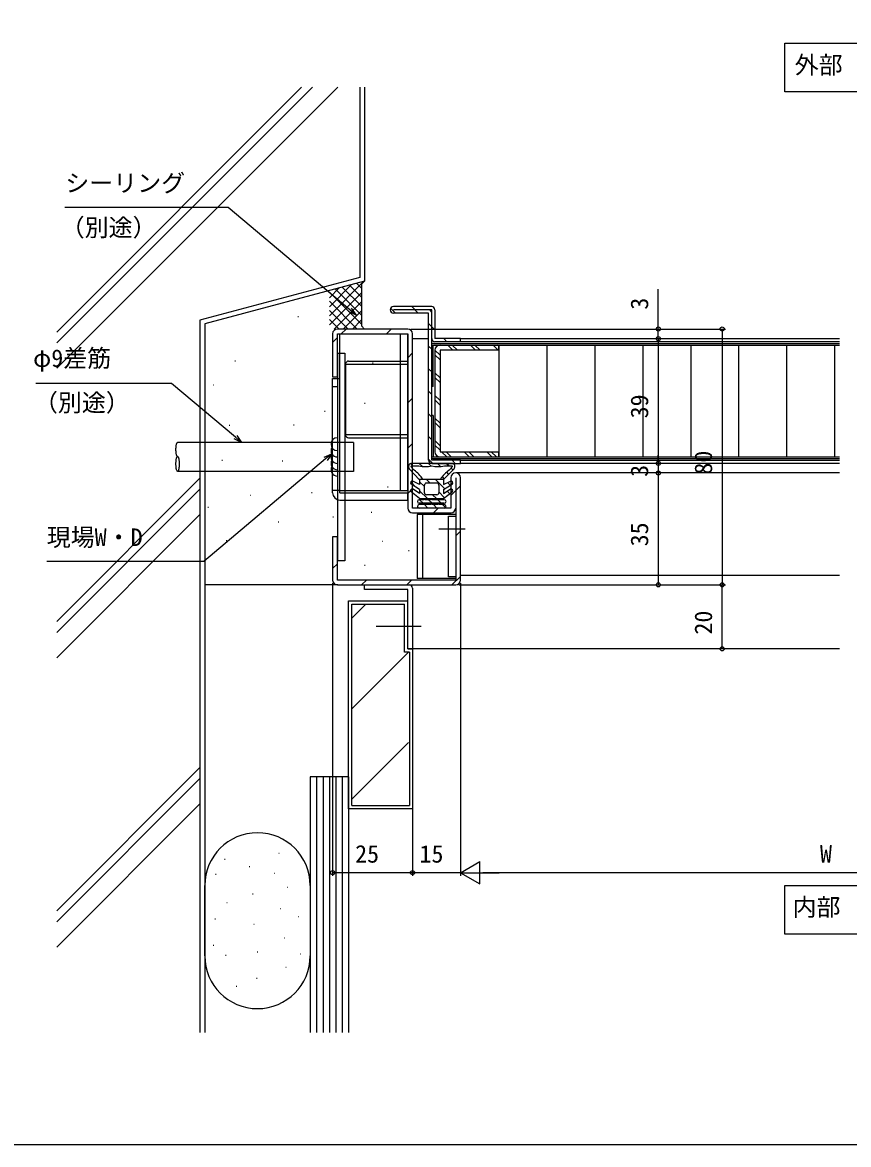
# Model space of a CAD drawing. Units: millimetres, scale not verified. Extents: x -438 to 438, y -339 to 336.
# Drawn here: x -113.7 to 144.7, y -338.9 to 12 of the extents above; entities that cross this region are included whole.
import ezdxf
from ezdxf.enums import TextEntityAlignment as Align

# ---------------------------------------------------------------- set-up
doc = ezdxf.new("R2010")
doc.units = ezdxf.units.MM
doc.header["$LTSCALE"] = 2
for name, color, linetype in [('0-1_USER1', 3, 'Continuous'), ('0-2_YKK_11', 7, 'Continuous'), ('0-3_YKK_12', 2, 'Continuous'), ('0-4_YKK_13', 4, 'Continuous'), ('0-6_YKK_D', 6, 'Continuous'), ('0-7_YKK_ZWAK', 7, 'Continuous'), ('0-8_YSS_K', 3, 'Continuous'), ('0-9_YSS_KE', 3, 'Continuous')]:
    doc.layers.add(name, color=color, linetype=linetype)
doc.styles.add('ＭＳ ゴシック', font='')
doc.styles.get('ＭＳ ゴシック').set_extended_font_data('MS Gothic')

msp = doc.modelspace()

# ---------------------------------------------------------------- linework, layer by layer
at = {"layer": '0-1_USER1'}
for points in [[(124.684, 5.462), (150.963, 5.462), (150.963, -9.731), (124.684, -9.731)], [(124.684, -257.878), (150.963, -257.878), (150.963, -273.07), (124.684, -273.07)]]:
    msp.add_lwpolyline(points, close=True, dxfattribs=at)
at = {"layer": '0-2_YKK_11'}
for p, q in [((6.783, -83.897), (-15.217, -83.897)), ((-12.521, -83.897), (-14.021, -85.397)), ((1.621, -83.897), (0.121, -85.397)), ((-15.217, -86.594), (-16.717, -88.094)), ((6.783, -85.397), (6.783, -139.897)), ((8.283, -91.378), (6.783, -92.878)), ((8.283, -105.52), (6.783, -107.02)), ((8.283, -119.662), (6.783, -121.162)), ((23.283, -132.947), (20.283, -135.947)), ((23.283, -162.397), (23.283, -130.397)), ((8.283, -133.804), (6.783, -135.304)), ((16.332, -139.897), (14.832, -141.397)), ((8.283, -141.397), (20.37, -141.397)), ((23.283, -147.089), (21.783, -148.589)), ((-15.217, -157.304), (-16.717, -158.804)), ((23.283, -161.231), (20.616, -163.897)), ((-15.217, -163.897), (21.783, -163.897)), ((-6.168, -162.397), (-7.668, -163.897)), ((7.974, -162.397), (6.474, -163.897))]:
    msp.add_line(p, q, dxfattribs=at)
for points in [[(-16.717, -85.397), (-16.717, -98.897), (-15.217, -98.897), (-15.217, -85.397), (6.783, -85.397)], [(20.283, -130.397), (20.283, -139.897), (8.283, -139.897), (8.283, -85.397)], [(21.783, -130.397), (21.783, -162.397), (-15.217, -162.397), (-15.217, -148.897), (-16.717, -148.897), (-16.717, -162.397)]]:
    msp.add_lwpolyline(points, dxfattribs=at)
for centre, start, end in [((-15.217, -85.397), 90, 180), ((6.783, -85.397), 0, 90), ((21.783, -130.397), 0, 180), ((8.283, -139.897), 180, 270), ((20.283, -139.897), 270, 0), ((-15.217, -162.397), 180, 270), ((21.783, -162.397), 270, 0)]:
    msp.add_arc(centre, 1.5, start, end, dxfattribs=at)
at = {"layer": '0-3_YKK_12'}
for p, q in [((8.283, -86.898), (13.283, -86.898)), ((23.283, -86.898), (141.801, -86.898)), ((14.783, -101.897), (14.783, -88.897)), ((14.783, -88.897), (141.801, -88.897)), ((14.883, -88.397), (141.801, -88.397)), ((141.801, -87.89), (23.283, -87.897)), ((35.283, -88.897), (35.283, -123.897)), ((50.283, -88.897), (50.283, -123.897)), ((65.283, -88.897), (65.283, -123.897)), ((80.283, -88.897), (80.283, -123.897)), ((95.283, -88.897), (95.283, -123.897)), ((110.283, -88.897), (110.283, -123.897)), ((125.283, -88.897), (125.283, -123.897)), ((140.283, -88.897), (140.283, -123.897)), ((14.783, -101.897), (14.283, -101.897)), ((14.783, -110.897), (14.283, -110.897)), ((14.783, -110.897), (14.783, -123.897)), ((14.783, -123.897), (141.801, -123.897)), ((14.883, -124.397), (141.801, -124.397)), ((23.283, -124.897), (141.801, -124.897)), ((141.801, -125.897), (23.283, -125.897)), ((141.801, -128.897), (21.783, -128.897)), ((16.483, -146.397), (24.783, -146.397)), ((23.283, -160.897), (141.801, -160.897)), ((10.996, -176.897), (-3.085, -176.897)), ((141.801, -183.897), (8.283, -183.897))]:
    msp.add_line(p, q, dxfattribs=at)
for centre, start, end in [((14.883, -88.997), 90, 180), ((14.883, -123.797), 180, 270)]:
    msp.add_arc(centre, 0.6, start, end, dxfattribs=at)
at = {"layer": '0-4_YKK_13'}
for p, q in [((14.283, -76.897), (2.283, -76.897)), ((10.023, -78.897), (8.023, -76.897)), ((2.952, -78.897), (1.43, -77.375)), ((14.283, -77.897), (2.283, -77.897)), ((15.283, -77.897), (15.283, -86.897)), ((15.283, -84.157), (13.283, -82.157)), ((-14.417, -85.397), (6.783, -85.397)), ((-14.417, -99.397), (-14.417, -85.397)), ((4.483, -134.397), (4.483, -85.397)), ((6.783, -134.397), (6.783, -85.397)), ((19.023, -87.897), (18.023, -86.897)), ((14.283, -90.228), (13.283, -89.228)), ((23.283, -87.897), (15.283, -87.897)), ((15.283, -90.497), (15.283, -122.297)), ((16.883, -92.121), (15.283, -90.521)), ((16.883, -88.897), (35.283, -88.897)), ((20.916, -90.497), (19.316, -88.897)), ((22.33, -90.497), (20.73, -88.897)), ((27.987, -90.497), (26.387, -88.897)), ((29.401, -90.497), (27.801, -88.897)), ((35.058, -90.497), (33.458, -88.897)), ((35.283, -89.308), (34.872, -88.897)), ((35.283, -90.497), (35.283, -88.897)), ((-15.217, -91.397), (-15.217, -156.397)), ((-15.217, -91.397), (-12.917, -91.397)), ((-12.917, -91.397), (-12.917, -156.397)), ((-11.717, -93.923), (6.783, -93.923)), ((16.883, -93.535), (15.283, -91.935)), ((-12.717, -94.923), (6.783, -94.923)), ((-12.717, -94.923), (-12.717, -116.923)), ((14.283, -97.299), (13.283, -96.299)), ((16.883, -99.192), (15.283, -97.592)), ((-16.717, -99.397), (-14.417, -99.397)), ((-16.717, -135.097), (-16.717, -99.397)), ((-14.417, -134.397), (-14.417, -99.397)), ((16.883, -100.606), (15.283, -99.006)), ((-16.717, -101.897), (-15.117, -101.897)), ((14.283, -104.37), (13.283, -103.37)), ((16.883, -106.263), (15.283, -104.663)), ((16.883, -107.677), (15.283, -106.077)), ((14.283, -111.441), (13.283, -110.441)), ((16.883, -113.334), (15.283, -111.734)), ((16.883, -114.748), (15.283, -113.148)), ((-12.717, -116.923), (6.783, -116.923)), ((-11.717, -117.923), (6.783, -117.923)), ((14.283, -118.512), (13.283, -117.512)), ((16.883, -120.405), (15.283, -118.805)), ((-10.217, -119.397), (-65.217, -119.397)), ((-10.217, -119.397), (-10.217, -128.397)), ((16.883, -121.819), (15.283, -120.219)), ((16.883, -122.297), (35.283, -122.297)), ((18.961, -123.897), (17.361, -122.297)), ((20.375, -123.897), (18.775, -122.297)), ((26.032, -123.897), (24.432, -122.297)), ((27.446, -123.897), (25.846, -122.297)), ((33.103, -123.897), (31.503, -122.297)), ((34.517, -123.897), (32.917, -122.297)), ((35.283, -123.897), (35.283, -122.297)), ((7.643, -125.961), (8.379, -126.697)), ((20.548, -125.897), (7.993, -125.897)), ((10.408, -125.897), (11.367, -126.857)), ((13.236, -125.897), (14.074, -126.735)), ((14.597, -125.897), (13.283, -124.583)), ((14.283, -125.897), (23.283, -125.897)), ((16.064, -125.897), (17.035, -126.868)), ((16.883, -123.897), (35.283, -123.897)), ((18.893, -125.897), (19.693, -126.697)), ((21.668, -125.897), (20.668, -124.897)), ((-10.217, -128.397), (-65.217, -128.397)), ((7.267, -127.586), (10.511, -131.006)), ((8.758, -127.995), (7.848, -127.035)), ((7.993, -126.697), (10.271, -126.697)), ((21.271, -127.589), (18.011, -130.995)), ((18.271, -126.697), (20.548, -126.697)), ((18.872, -128.705), (19.552, -129.385)), ((19.762, -128.008), (20.693, -127.036)), ((20.369, -127.374), (20.935, -127.94)), ((7.724, -131.699), (9.258, -133.233)), ((10.511, -134.031), (7.892, -132.363)), ((10.511, -132.465), (8.368, -131.486)), ((10.511, -130.897), (10.511, -132.465)), ((10.511, -131.657), (12.011, -133.157)), ((12.579, -130.897), (13.779, -132.097)), ((15.911, -132.097), (12.611, -132.097)), ((15.408, -130.897), (18.335, -133.825)), ((16.511, -132.697), (16.511, -135.097)), ((17.505, -130.167), (18.169, -130.83)), ((18.011, -134.031), (20.629, -132.363)), ((19.241, -131.903), (20.063, -132.724)), ((-14.417, -134.397), (-16.717, -134.397)), ((-14.417, -134.397), (6.783, -134.397)), ((-14.417, -135.097), (-14.417, -134.397)), ((-14.417, -135.097), (6.783, -135.097)), ((6.783, -137.397), (6.783, -135.097)), ((7.662, -134.466), (8.605, -135.408)), ((10.511, -136.897), (7.838, -134.809)), ((10.511, -135.331), (8.429, -134.005)), ((10.511, -134.031), (10.511, -135.331)), ((10.511, -134.486), (12.922, -136.897)), ((15.911, -135.697), (12.611, -135.697)), ((14.551, -135.697), (15.751, -136.897)), ((16.511, -134.829), (18.33, -136.648)), ((19.129, -134.619), (19.918, -135.408)), ((-14.417, -137.397), (6.783, -137.397)), ((9.821, -139.453), (10.255, -139.887)), ((11.876, -137.297), (10.361, -137.297)), ((18.204, -138.397), (10.361, -138.397)), ((11.876, -138.797), (10.361, -138.797)), ((18.204, -139.897), (10.361, -139.897)), ((10.494, -137.297), (11.594, -138.397)), ((11.911, -136.897), (11.876, -137.297)), ((11.911, -138.397), (11.876, -138.797)), ((11.885, -138.689), (13.094, -139.897)), ((12.211, -136.897), (12.246, -137.297)), ((12.211, -138.397), (12.246, -138.797)), ((14.076, -137.297), (12.246, -137.297)), ((14.076, -138.797), (12.246, -138.797)), ((13.322, -137.297), (14.422, -138.397)), ((14.111, -136.897), (14.076, -137.297)), ((14.111, -138.397), (14.076, -138.797)), ((14.411, -136.897), (14.446, -137.297)), ((14.411, -138.397), (14.446, -138.797)), ((16.276, -137.297), (14.446, -137.297)), ((16.276, -138.797), (14.446, -138.797)), ((14.822, -138.797), (15.922, -139.897)), ((16.151, -137.297), (17.251, -138.397)), ((16.311, -136.897), (16.276, -137.297)), ((16.311, -138.397), (16.276, -138.797)), ((16.611, -136.897), (16.646, -137.297)), ((16.611, -138.397), (16.646, -138.797)), ((18.204, -137.297), (16.646, -137.297)), ((18.204, -138.797), (16.646, -138.797)), ((17.651, -138.797), (18.591, -139.738)), ((21.783, -141.856), (9.783, -141.856)), ((9.783, -141.856), (9.783, -161.856)), ((11.383, -141.856), (11.383, -161.856)), ((21.783, -141.856), (21.783, -161.856)), ((-12.917, -156.397), (-15.217, -156.397)), ((21.783, -161.856), (9.783, -161.856))]:
    msp.add_line(p, q, dxfattribs=at)
for points in [[(13.283, -124.897), (13.283, -78.897), (2.283, -78.897)], [(23.283, -125.897), (23.283, -124.897), (14.283, -124.897), (14.283, -77.897)], [(23.283, -87.897), (23.283, -86.897), (15.283, -86.897)], [(35.283, -90.497), (16.883, -90.497), (16.883, -122.297)], [(-65.217, -123.747), (-65.261, -123.739), (-65.304, -123.714), (-65.347, -123.673), (-65.388, -123.616), (-65.429, -123.543), (-65.467, -123.456), (-65.504, -123.354), (-65.539, -123.238), (-65.571, -123.11), (-65.6, -122.97), (-65.627, -122.82), (-65.651, -122.66), (-65.671, -122.491), (-65.687, -122.316), (-65.7, -122.135), (-65.71, -121.95), (-65.716, -121.762), (-65.717, -121.572), (-65.716, -121.383), (-65.71, -121.195), (-65.7, -121.009), (-65.687, -120.828), (-65.671, -120.653), (-65.651, -120.485), (-65.627, -120.325), (-65.6, -120.174), (-65.571, -120.034), (-65.539, -119.906), (-65.504, -119.791), (-65.467, -119.689), (-65.429, -119.601), (-65.388, -119.529), (-65.347, -119.472), (-65.304, -119.431), (-65.261, -119.406), (-65.217, -119.397)], [(-65.217, -128.397), (-65.261, -128.389), (-65.304, -128.362), (-65.347, -128.318), (-65.388, -128.257), (-65.429, -128.18), (-65.467, -128.086), (-65.504, -127.977), (-65.539, -127.853), (-65.571, -127.716), (-65.6, -127.567), (-65.627, -127.406), (-65.651, -127.235), (-65.671, -127.055), (-65.687, -126.868), (-65.7, -126.674), (-65.71, -126.476), (-65.716, -126.275), (-65.717, -126.072), (-65.716, -125.87), (-65.71, -125.669), (-65.7, -125.471), (-65.687, -125.277), (-65.671, -125.09), (-65.651, -124.91), (-65.627, -124.739), (-65.6, -124.578), (-65.571, -124.428), (-65.539, -124.291), (-65.504, -124.168), (-65.467, -124.059), (-65.429, -123.965), (-65.388, -123.887), (-65.347, -123.826), (-65.304, -123.782), (-65.261, -123.756), (-65.217, -123.747), (-65.174, -123.756), (-65.131, -123.782), (-65.088, -123.826)], [(-65.088, -123.826), (-65.046, -123.887), (-65.006, -123.965), (-64.967, -124.059), (-64.931, -124.168), (-64.896, -124.291), (-64.864, -124.428), (-64.834, -124.578), (-64.808, -124.739), (-64.784, -124.91), (-64.764, -125.09), (-64.748, -125.277), (-64.735, -125.471), (-64.725, -125.669), (-64.719, -125.87), (-64.717, -126.072), (-64.719, -126.275), (-64.725, -126.476), (-64.735, -126.674), (-64.748, -126.868), (-64.764, -127.055), (-64.784, -127.235), (-64.808, -127.406), (-64.834, -127.567), (-64.864, -127.716), (-64.896, -127.853), (-64.931, -127.977), (-64.967, -128.086), (-65.006, -128.18), (-65.046, -128.257), (-65.088, -128.318), (-65.131, -128.362), (-65.174, -128.389), (-65.217, -128.397)], [(10.511, -130.897), (18.011, -130.897), (18.011, -132.465), (20.153, -131.486)], [(12.011, -135.097), (12.011, -133.804), (12.011, -132.806), (12.011, -132.697)], [(10.511, -136.897), (18.011, -136.897), (20.683, -134.809)], [(18.011, -134.031), (18.011, -135.331), (20.092, -134.005)], [(8.283, -164.897), (8.283, -183.897), (6.783, -183.897), (6.783, -165.397), (-6.717, -165.397), (-6.717, -163.897), (7.283, -163.897)]]:
    msp.add_lwpolyline(points, dxfattribs=at)
msp.add_lwpolyline([(19.483, -142.397), (21.783, -142.397), (21.783, -161.397), (19.483, -161.397)], close=True, dxfattribs=at)
for centre, radius, start, end in [((2.283, -77.897), 1, 90, 270), ((14.283, -77.897), 1, 0, 90), ((13.283, -78.897), 1, 0, 90), ((15.283, -86.897), 1, 180, 270), ((16.883, -90.497), 1.6, 90, 180), ((-11.717, -94.923), 1, 90, 180), ((-15.217, -119.897), 2, 90, 270), ((-11.717, -116.923), 1, 180, 270), ((-15.217, -121.897), 2, 150, 270), ((16.883, -122.297), 1.6, 180, 270), ((-15.217, -123.897), 2, 150, 270), ((-15.217, -125.897), 2, 150, 270), ((7.993, -126.897), 1, 90, 223.48081), ((14.283, -124.897), 1, 180, 270), ((20.548, -126.897), 1, 316.2546, 90), ((-15.217, -127.897), 2, 150, 270), ((7.993, -126.897), 0.2, 90, 223.48081), ((2.951, -136.259), 10.1, 32.05963, 54.902), ((12.271, -116.797), 10.1, 258.57881, 281.42119), ((16.271, -116.797), 10.1, 258.57881, 281.42119), ((25.531, -136.298), 10.1, 124.83341, 147.67579), ((20.548, -126.897), 0.2, 316.2546, 90), ((8.161, -131.941), 0.5, 65.46278, 237.50397), ((12.611, -132.697), 0.6, 90, 180), ((15.911, -132.697), 0.6, 0, 90), ((20.361, -131.941), 0.5, 302.49603, 114.53722), ((-14.417, -135.097), 2.3, 180, 270), ((8.161, -134.427), 0.5, 57.50397, 229.84335), ((12.611, -135.097), 0.6, 180, 270), ((15.911, -135.097), 0.6, 270, 0), ((20.361, -134.427), 0.5, 310.15665, 122.49603), ((10.361, -137.847), 0.55, 90, 270), ((10.361, -139.347), 0.55, 90, 270), ((18.204, -137.847), 0.55, 270, 90), ((18.204, -139.347), 0.55, 270, 90), ((7.283, -164.897), 1, 0, 89.99998)]:
    msp.add_arc(centre, radius, start, end, dxfattribs=at)
at = {"layer": '0-6_YKK_D'}
for p, q in [((7.783, -83.897), (86.135, -83.897)), ((83.297, -83.897), (106.135, -83.897)), ((105.135, -83.897), (105.135, -163.897)), ((85.135, -125.898), (85.135, -128.897)), ((85.135, -128.897), (85.135, -131.447)), ((85.135, -128.897), (85.135, -163.897)), ((-16.717, -163.397), (-16.717, -254.901)), ((22.783, -163.897), (106.135, -163.897)), ((22.783, -163.897), (86.135, -163.897)), ((23.283, -163.397), (23.283, -254.901)), ((23.283, -163.412), (23.283, -254.901)), ((105.135, -183.897), (105.135, -163.897)), ((8.283, -184.897), (8.283, -254.901)), ((8.283, -184.897), (8.283, -254.901)), ((23.283, -253.901), (29.345, -250.401)), ((29.345, -257.401), (29.345, -250.401)), ((8.283, -253.901), (-16.717, -253.901)), ((23.283, -253.901), (8.283, -253.901)), ((23.283, -253.901), (29.345, -257.401)), ((23.283, -253.901), (35.407, -253.901)), ((249.283, -253.901), (30.283, -253.901))]:
    msp.add_line(p, q, dxfattribs=at)
for points in [[(-9.351, -79.515), (-11.304, -77.876), (-49.36, -45.944), (-100.493, -45.944)], [(85.135, -86.898), (85.135, -83.897), (85.135, -71.451)], [(-10.865, -77.353), (-9.351, -79.515), (-11.743, -78.4)], [(85.135, -86.898), (85.135, -125.898), (85.135, -123.348)], [(-45.168, -119.397), (-47.12, -117.756), (-67.14, -100.913), (-109.527, -100.913)], [(-46.68, -117.233), (-45.168, -119.397), (-47.559, -118.279)], [(-16.949, -122.897), (-18.902, -124.538), (-56.985, -156.543), (-106.153, -156.543)], [(-19.341, -124.015), (-16.949, -122.897), (-18.462, -125.061)]]:
    msp.add_lwpolyline(points, dxfattribs=at)
for centre in [(85.135, -83.897), (105.135, -83.897), (85.135, -86.898), (85.135, -86.898), (85.135, -125.898), (85.135, -125.898), (85.135, -128.897), (85.135, -128.897), (85.135, -163.897), (105.135, -163.897), (105.135, -163.897), (105.135, -183.897), (-16.717, -253.901), (8.283, -253.901), (8.283, -253.901)]:
    msp.add_circle(centre, 0.637, dxfattribs=at)
at = {"layer": '0-7_YKK_ZWAK'}
msp.add_lwpolyline([(-437.5, -338.9), (437.5, -338.9), (437.5, 311.1)], dxfattribs=at)
at = {"layer": '0-8_YSS_K'}
for p, q in [((-103.029, -84.842), (-26.425, -8.239)), ((-103.029, -88.236), (-23.031, -8.239)), ((-103.029, -96.156), (-15.112, -8.239)), ((-6.717, -8.239), (-6.717, -68.897)), ((-6.717, -68.897), (-56.717, -82.295)), ((-6.911, -68.949), (-17.717, -79.755)), ((-10.775, -69.985), (-17.717, -76.927)), ((-7.717, -73.927), (-11.472, -70.171)), ((-7.717, -71.098), (-9.242, -69.574)), ((-6.717, -68.897), (-7.717, -69.897)), ((-7.717, -69.897), (-7.717, -82.897)), ((-14.639, -71.02), (-17.717, -74.098)), ((-7.717, -82.412), (-17.717, -72.412)), ((-7.717, -72.584), (-17.717, -82.584)), ((-7.717, -79.584), (-15.934, -71.367)), ((-7.717, -76.755), (-13.703, -70.769)), ((-9.06, -83.897), (-17.717, -75.24)), ((-7.717, -75.412), (-16.202, -83.897)), ((-27.556, -79.959), (-27.356, -79.959)), ((-11.889, -83.897), (-17.717, -78.069)), ((-7.717, -78.24), (-13.374, -83.897)), ((-56.717, -82.295), (-56.717, -303.9)), ((-14.717, -83.897), (-17.717, -80.897)), ((-6.717, -83.897), (-14.685, -83.897)), ((-7.717, -81.069), (-10.545, -83.897)), ((-6.717, -83.897), (-7.717, -82.897)), ((-47.317, -93.897), (-47.117, -93.897)), ((-4.267, -94.426), (-4.067, -94.426)), ((-54.022, -101.307), (-53.822, -101.307)), ((-6.737, -107.13), (-6.537, -107.13)), ((-19.264, -109.6), (-19.064, -109.6)), ((-49.082, -114.011), (-48.882, -114.011)), ((-28.968, -113.835), (-28.768, -113.835)), ((-51.375, -124.95), (-51.175, -124.95)), ((-32.497, -125.127), (-32.297, -125.127)), ((-103.029, -175.352), (-58.217, -130.54)), ((0.497, -133.243), (0.697, -133.243)), ((-103.029, -178.746), (-58.217, -133.934)), ((-42.553, -135.889), (-42.353, -135.889)), ((-23.322, -135.007), (-23.122, -135.007)), ((-55.786, -139.594), (-55.586, -139.594)), ((-103.029, -186.666), (-58.217, -141.854)), ((-16.617, -142.594), (-16.417, -142.594)), ((-4.619, -141.182), (-4.419, -141.182)), ((-33.732, -144.182), (-33.532, -144.182)), ((-49.964, -150.004), (-49.764, -150.004)), ((-1.267, -150.181), (-1.067, -150.181)), ((7.025, -153.18), (7.225, -153.18)), ((-6.737, -157.767), (-6.537, -157.767)), ((-15.117, -163.897), (-56.717, -163.897)), ((-6.286, -169.901), (-10.717, -174.332)), ((-10.717, -169.901), (5.783, -169.901)), ((-10.717, -232.901), (-10.717, -169.901)), ((6.999, -184.901), (-10.717, -202.616)), ((7.283, -184.901), (7.283, -232.901)), ((6.999, -213.185), (-10.717, -230.901)), ((-103.029, -265.862), (-58.217, -221.05)), ((-103.029, -269.256), (-58.217, -224.444)), ((-21.717, -223.897), (-21.717, -303.9)), ((-19.717, -223.897), (-19.717, -303.9)), ((-17.717, -223.897), (-17.717, -303.9)), ((-15.717, -223.897), (-15.717, -303.9)), ((-13.717, -223.897), (-13.717, -303.9)), ((-11.717, -223.897), (-11.717, -303.9)), ((-103.029, -277.175), (-58.217, -232.364)), ((-10.717, -232.901), (7.283, -232.901)), ((-33.556, -247.821), (-33.456, -247.821)), ((-33.556, -247.821), (-33.456, -247.821)), ((-50.356, -249.726), (-50.556, -249.726)), ((-42.615, -252.013), (-42.815, -252.013)), ((-53.171, -254.476), (-53.371, -254.476)), ((-35.04, -254.003), (-34.94, -254.003)), ((-56.717, -279.901), (-56.717, -257.901)), ((-30.834, -258.454), (-30.734, -258.454)), ((-23.717, -257.901), (-23.717, -279.901)), ((-41.56, -260.633), (-41.76, -260.633)), ((-49.652, -263.272), (-49.852, -263.272)), ((-33.061, -265.131), (-32.961, -265.131)), ((-53.347, -268.374), (-53.547, -268.374)), ((-41.208, -270.133), (-41.408, -270.133)), ((-27.369, -267.604), (-27.269, -267.604)), ((-53.874, -276.642), (-54.074, -276.642)), ((-31.823, -274.28), (-31.723, -274.28)), ((-50.004, -279.809), (-50.204, -279.809)), ((-40.152, -278.753), (-40.352, -278.753)), ((-26.874, -279.226), (-26.774, -279.226)), ((-31.328, -283.43), (-31.228, -283.43)), ((-40.328, -287.021), (-40.528, -287.021)), ((-46.662, -289.484), (-46.862, -289.484))]:
    msp.add_line(p, q, dxfattribs=at)
for points in [[(7.283, -184.901), (5.783, -184.901), (5.783, -169.901)], [(-11.717, -223.897), (-23.717, -223.897), (-23.717, -303.9)]]:
    msp.add_lwpolyline(points, dxfattribs=at)
for centre, start, end in [((-40.217, -257.901), 0, 180), ((-40.217, -279.901), 180, 0)]:
    msp.add_arc(centre, 16.5, start, end, dxfattribs=at)
at = {"layer": '0-9_YSS_KE'}
for p, q in [((-8.217, -8.239), (-8.217, -67.746)), ((-8.217, -8.239), (-8.217, -67.746)), ((-8.217, -67.746), (-58.217, -81.144)), ((-11.717, -168.901), (6.783, -168.901)), ((-11.717, -223.897), (-11.717, -168.901)), ((6.783, -183.897), (6.783, -168.901)), ((6.783, -183.897), (8.283, -183.897))]:
    msp.add_line(p, q, dxfattribs=at)
for points in [[(-8.217, -67.746), (-58.217, -81.144), (-58.217, -303.9)], [(8.283, -183.897), (8.283, -233.901), (-11.717, -233.901), (-11.717, -223.901)]]:
    msp.add_lwpolyline(points, dxfattribs=at)

# ---------------------------------------------------------------- texts
at = {"layer": '0-1_USER1', "style": 'ＭＳ ゴシック'}
for s, p in [('外部', (127.825, -5.711)), ('内部', (127.143, -269.05))]:
    msp.add_text(s, height=5.499, dxfattribs=at).set_placement(p, align=Align.BOTTOM_LEFT)
at = {"layer": '0-6_YKK_D', "style": 'ＭＳ ゴシック'}
for s, p in [('シーリング', (-100.334, -42.653)), ('（別途）', (-101.783, -56.559)), ('φ9差筋', (-110.402, -97.408)), ('（別途）', (-110.147, -111.314)), ('現場W・D', (-106.135, -153.41)), ('25', (-9.672, -252.401)), ('15', (10.472, -252.401)), ('W', (135.734, -252.401))]:
    msp.add_text(s, height=5.499, dxfattribs=at).set_placement(p, align=Align.BOTTOM_LEFT)
for s, p in [('3', (83.635, -77.851)), ('39', (83.635, -111.831)), ('80', (103.635, -129.416)), ('3', (83.635, -130.125)), ('35', (83.635, -151.852)), ('20', (103.635, -179.437))]:
    msp.add_text(s, height=5.499, rotation=90, dxfattribs=at).set_placement(p, align=Align.BOTTOM_LEFT)

doc.saveas('drawing.dxf')
